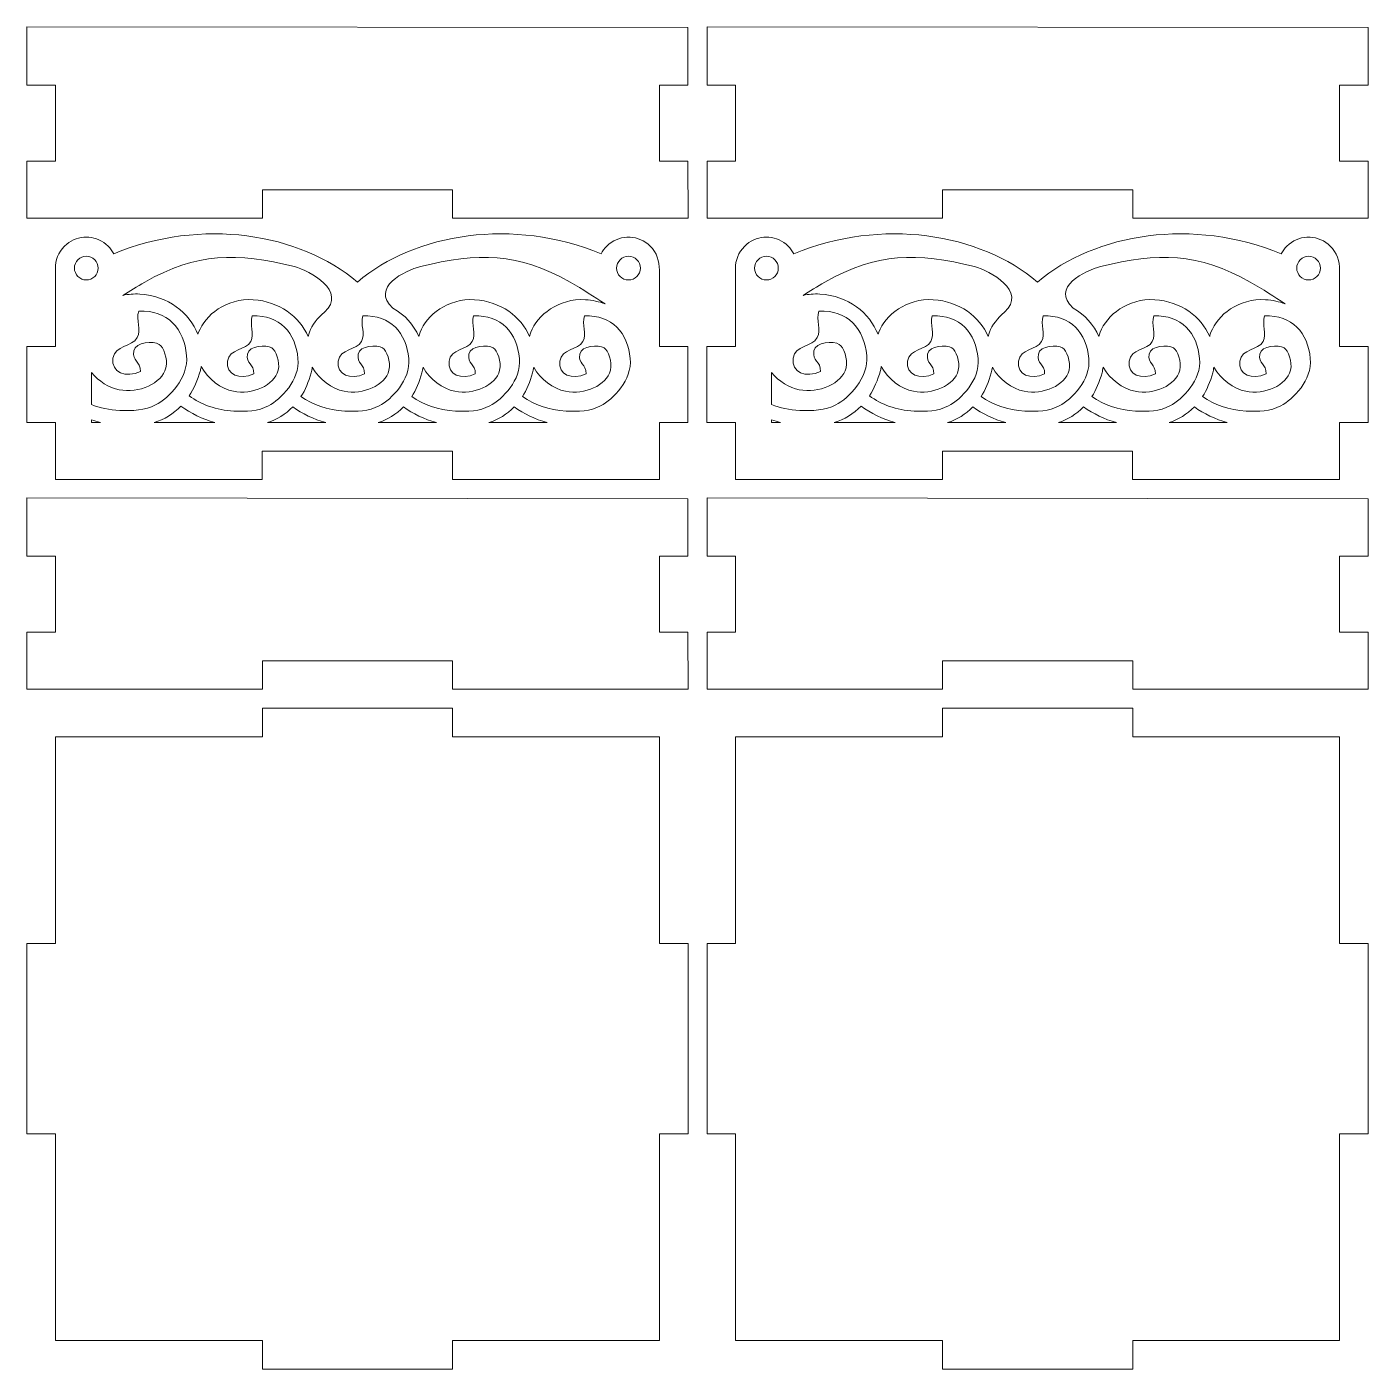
# Model space of a CAD drawing. Header units: millimetres. Extents: x -450 to 450, y -635 to 635.
# Drawn here: x 22 to 163, y 185.7 to 326.9 of the extents above; entities that cross this region are included whole.
import ezdxf

# ---------------------------------------------------------------- set-up
doc = ezdxf.new("R2010")
doc.units = ezdxf.units.MM
doc.header["$MEASUREMENT"] = 0
doc.layers.add('Camada 1', color=7, linetype='Continuous')

msp = doc.modelspace()

# ---------------------------------------------------------------- linework, layer by layer
at = {"layer": 'Camada 1', "color": 250, "lineweight": 20}
for points, knots in [([(22.0028, 326.8857), (22.0028, 326.8857), (22.0028, 320.7632), (22.0028, 320.7632), (22.0028, 320.7632), (22.0028, 320.7632), (25.0028, 320.7632), (25.0028, 320.7632), (25.0028, 320.7632), (25.0028, 320.7632), (25.0028, 312.7633), (25.0028, 312.7633), (25.0028, 312.7633), (25.0028, 312.7633), (22.0028, 312.7633), (22.0028, 312.7633), (22.0028, 312.7633), (22.0028, 312.7633), (22.0028, 306.7633), (22.0028, 306.7633), (22.0028, 306.7633), (22.0028, 306.7633), (46.7527, 306.7633), (46.7527, 306.7633), (46.7527, 306.7633), (46.7527, 306.7633), (46.7527, 309.7633), (46.7527, 309.7633), (46.7527, 309.7633), (46.7527, 309.7633), (66.7526, 309.7633), (66.7526, 309.7633), (66.7526, 309.7633), (66.7526, 309.7633), (66.7526, 306.7633), (66.7526, 306.7633), (66.7526, 306.7633), (66.7526, 306.7633), (91.5025, 306.7633), (91.5025, 306.7633), (91.5025, 306.7633), (91.5025, 306.7633), (91.5009, 312.7633), (91.5009, 312.7633), (91.5009, 312.7633), (91.5009, 312.7633), (88.5025, 312.7633), (88.5025, 312.7633), (88.5025, 312.7633), (88.5025, 312.7633), (88.5025, 320.7632), (88.5025, 320.7632), (88.5025, 320.7632), (88.5025, 320.7632), (91.4987, 320.7632), (91.4987, 320.7632), (91.4987, 320.7632), (91.4987, 320.7632), (91.4965, 326.8015), (91.4965, 326.8015), (91.4965, 326.8015), (91.4965, 326.8015), (22.0028, 326.8857), (22.0028, 326.8857)], [0, 0, 0, 0, 0.05882353, 0.05882353, 0.05882353, 0.05882353, 0.11764706, 0.11764706, 0.11764706, 0.11764706, 0.17647059, 0.17647059, 0.17647059, 0.17647059, 0.23529412, 0.23529412, 0.23529412, 0.23529412, 0.29411765, 0.29411765, 0.29411765, 0.29411765, 0.35294118, 0.35294118, 0.35294118, 0.35294118, 0.41176471, 0.41176471, 0.41176471, 0.41176471, 0.47058824, 0.47058824, 0.47058824, 0.47058824, 0.52941176, 0.52941176, 0.52941176, 0.52941176, 0.58823529, 0.58823529, 0.58823529, 0.58823529, 0.64705882, 0.64705882, 0.64705882, 0.64705882, 0.70588235, 0.70588235, 0.70588235, 0.70588235, 0.76470588, 0.76470588, 0.76470588, 0.76470588, 0.82352941, 0.82352941, 0.82352941, 0.82352941, 0.88235294, 0.88235294, 0.88235294, 0.88235294, 1, 1, 1, 1]), ([(93.5009, 326.8857), (93.5009, 326.8857), (93.5009, 320.7632), (93.5009, 320.7632), (93.5009, 320.7632), (93.5009, 320.7632), (96.5009, 320.7632), (96.5009, 320.7632), (96.5009, 320.7632), (96.5009, 320.7632), (96.5009, 312.7633), (96.5009, 312.7633), (96.5009, 312.7633), (96.5009, 312.7633), (93.5009, 312.7633), (93.5009, 312.7633), (93.5009, 312.7633), (93.5009, 312.7633), (93.5009, 306.7633), (93.5009, 306.7633), (93.5009, 306.7633), (93.5009, 306.7633), (118.2508, 306.7633), (118.2508, 306.7633), (118.2508, 306.7633), (118.2508, 306.7633), (118.2508, 309.7633), (118.2508, 309.7633), (118.2508, 309.7633), (118.2508, 309.7633), (138.2507, 309.7633), (138.2507, 309.7633), (138.2507, 309.7633), (138.2507, 309.7633), (138.2507, 306.7633), (138.2507, 306.7633), (138.2507, 306.7633), (138.2507, 306.7633), (163.0006, 306.7633), (163.0006, 306.7633), (163.0006, 306.7633), (163.0006, 306.7633), (162.999, 312.7633), (162.999, 312.7633), (162.999, 312.7633), (162.999, 312.7633), (160.0006, 312.7633), (160.0006, 312.7633), (160.0006, 312.7633), (160.0006, 312.7633), (160.0006, 320.7632), (160.0006, 320.7632), (160.0006, 320.7632), (160.0006, 320.7632), (162.9968, 320.7632), (162.9968, 320.7632), (162.9968, 320.7632), (162.9968, 320.7632), (162.9946, 326.8015), (162.9946, 326.8015), (162.9946, 326.8015), (162.9946, 326.8015), (93.5009, 326.8857), (93.5009, 326.8857)], [0, 0, 0, 0, 0.05882353, 0.05882353, 0.05882353, 0.05882353, 0.11764706, 0.11764706, 0.11764706, 0.11764706, 0.17647059, 0.17647059, 0.17647059, 0.17647059, 0.23529412, 0.23529412, 0.23529412, 0.23529412, 0.29411765, 0.29411765, 0.29411765, 0.29411765, 0.35294118, 0.35294118, 0.35294118, 0.35294118, 0.41176471, 0.41176471, 0.41176471, 0.41176471, 0.47058824, 0.47058824, 0.47058824, 0.47058824, 0.52941176, 0.52941176, 0.52941176, 0.52941176, 0.58823529, 0.58823529, 0.58823529, 0.58823529, 0.64705882, 0.64705882, 0.64705882, 0.64705882, 0.70588235, 0.70588235, 0.70588235, 0.70588235, 0.76470588, 0.76470588, 0.76470588, 0.76470588, 0.82352941, 0.82352941, 0.82352941, 0.82352941, 0.88235294, 0.88235294, 0.88235294, 0.88235294, 1, 1, 1, 1]), ([(82.3661, 303.0237), (73.147, 306.8383), (62.8185, 305.2116), (56.7469, 300.0451), (56.7469, 300.0451), (50.6753, 305.2116), (40.3464, 306.8384), (31.1271, 303.0237), (31.1271, 303.0237), (30.9747, 303.315), (30.7754, 303.588), (30.5289, 303.8311), (30.5289, 303.8311), (29.9621, 304.39), (29.2413, 304.6986), (28.5045, 304.7569), (28.5045, 304.7569), (28.3316, 304.7707), (28.1578, 304.7706), (27.9849, 304.7566), (27.9849, 304.7566), (27.2494, 304.6975), (26.5303, 304.389), (25.9646, 303.8311), (25.9646, 303.8311), (25.9646, 303.8311), (25.9359, 303.8023), (25.9359, 303.8023), (25.9359, 303.8023), (25.3168, 303.1763), (24.9783, 302.326), (24.9976, 301.4458), (24.9976, 301.4458), (24.9976, 301.4458), (24.9968, 301.3897), (24.9968, 301.3897), (24.9968, 301.3897), (24.9968, 301.3897), (24.9968, 293.2672), (24.9968, 293.2672), (24.9968, 293.2672), (24.9968, 293.2672), (21.9968, 293.2672), (21.9968, 293.2672), (21.9968, 293.2672), (21.9968, 293.2672), (21.9968, 285.2673), (21.9968, 285.2673), (21.9968, 285.2673), (21.9968, 285.2673), (24.9968, 285.2673), (24.9968, 285.2673), (24.9968, 285.2673), (24.9968, 285.2673), (24.9968, 279.2673), (24.9968, 279.2673), (24.9968, 279.2673), (24.9968, 279.2673), (46.7467, 279.2673), (46.7467, 279.2673), (46.7467, 279.2673), (46.7467, 279.2673), (46.7467, 282.2673), (46.7467, 282.2673), (46.7467, 282.2673), (46.7467, 282.2673), (66.7466, 282.2673), (66.7466, 282.2673), (66.7466, 282.2673), (66.7466, 282.2673), (66.7466, 279.2673), (66.7466, 279.2673), (66.7466, 279.2673), (66.7466, 279.2673), (88.4965, 279.2673), (88.4965, 279.2673), (88.4965, 279.2673), (88.4965, 279.2673), (88.4949, 285.2673), (88.4949, 285.2673), (88.4949, 285.2673), (88.4949, 285.2673), (91.4965, 285.2673), (91.4965, 285.2673), (91.4965, 285.2673), (91.4965, 285.2673), (91.4965, 293.2672), (91.4965, 293.2672), (91.4965, 293.2672), (91.4965, 293.2672), (88.4927, 293.2672), (88.4927, 293.2672), (88.4927, 293.2672), (88.4927, 293.2672), (88.4905, 301.3055), (88.4905, 301.3055), (88.4905, 301.3055), (88.4989, 302.2144), (88.2271, 303.1423), (87.5287, 303.8311), (87.5287, 303.8311), (86.9364, 304.4153), (86.1758, 304.726), (85.4044, 304.7633), (85.4044, 304.7633), (85.2951, 304.7686), (85.1855, 304.7684), (85.0762, 304.7627), (85.0762, 304.7627), (84.3091, 304.7227), (83.5535, 304.4121), (82.9643, 303.8311), (82.9643, 303.8311), (82.7178, 303.588), (82.5185, 303.315), (82.3661, 303.0237)], [0, 0, 0, 0, 0.03333333, 0.03333333, 0.03333333, 0.03333333, 0.06666667, 0.06666667, 0.06666667, 0.06666667, 0.1, 0.1, 0.1, 0.1, 0.13333333, 0.13333333, 0.13333333, 0.13333333, 0.16666667, 0.16666667, 0.16666667, 0.16666667, 0.2, 0.2, 0.2, 0.2, 0.23333333, 0.23333333, 0.23333333, 0.23333333, 0.26666667, 0.26666667, 0.26666667, 0.26666667, 0.3, 0.3, 0.3, 0.3, 0.33333333, 0.33333333, 0.33333333, 0.33333333, 0.36666667, 0.36666667, 0.36666667, 0.36666667, 0.4, 0.4, 0.4, 0.4, 0.43333333, 0.43333333, 0.43333333, 0.43333333, 0.46666667, 0.46666667, 0.46666667, 0.46666667, 0.5, 0.5, 0.5, 0.5, 0.53333333, 0.53333333, 0.53333333, 0.53333333, 0.56666667, 0.56666667, 0.56666667, 0.56666667, 0.6, 0.6, 0.6, 0.6, 0.63333333, 0.63333333, 0.63333333, 0.63333333, 0.66666667, 0.66666667, 0.66666667, 0.66666667, 0.7, 0.7, 0.7, 0.7, 0.73333333, 0.73333333, 0.73333333, 0.73333333, 0.76666667, 0.76666667, 0.76666667, 0.76666667, 0.8, 0.8, 0.8, 0.8, 0.83333333, 0.83333333, 0.83333333, 0.83333333, 0.86666667, 0.86666667, 0.86666667, 0.86666667, 0.9, 0.9, 0.9, 0.9, 0.93333333, 0.93333333, 0.93333333, 0.93333333, 1, 1, 1, 1]), ([(153.8642, 303.0237), (144.6451, 306.8383), (134.3166, 305.2116), (128.245, 300.0451), (128.245, 300.0451), (122.1734, 305.2116), (111.8445, 306.8384), (102.6252, 303.0237), (102.6252, 303.0237), (102.4728, 303.315), (102.2735, 303.588), (102.027, 303.8311), (102.027, 303.8311), (101.4602, 304.39), (100.7394, 304.6986), (100.0026, 304.7569), (100.0026, 304.7569), (99.8297, 304.7707), (99.6559, 304.7706), (99.483, 304.7566), (99.483, 304.7566), (98.7475, 304.6975), (98.0284, 304.389), (97.4627, 303.8311), (97.4627, 303.8311), (97.4627, 303.8311), (97.434, 303.8023), (97.434, 303.8023), (97.434, 303.8023), (96.8149, 303.1763), (96.4764, 302.326), (96.4957, 301.4458), (96.4957, 301.4458), (96.4957, 301.4458), (96.4949, 301.3897), (96.4949, 301.3897), (96.4949, 301.3897), (96.4949, 301.3897), (96.4949, 293.2672), (96.4949, 293.2672), (96.4949, 293.2672), (96.4949, 293.2672), (93.4949, 293.2672), (93.4949, 293.2672), (93.4949, 293.2672), (93.4949, 293.2672), (93.4949, 285.2673), (93.4949, 285.2673), (93.4949, 285.2673), (93.4949, 285.2673), (96.4949, 285.2673), (96.4949, 285.2673), (96.4949, 285.2673), (96.4949, 285.2673), (96.4949, 279.2673), (96.4949, 279.2673), (96.4949, 279.2673), (96.4949, 279.2673), (118.2448, 279.2673), (118.2448, 279.2673), (118.2448, 279.2673), (118.2448, 279.2673), (118.2448, 282.2673), (118.2448, 282.2673), (118.2448, 282.2673), (118.2448, 282.2673), (138.2447, 282.2673), (138.2447, 282.2673), (138.2447, 282.2673), (138.2447, 282.2673), (138.2447, 279.2673), (138.2447, 279.2673), (138.2447, 279.2673), (138.2447, 279.2673), (159.9946, 279.2673), (159.9946, 279.2673), (159.9946, 279.2673), (159.9946, 279.2673), (159.993, 285.2673), (159.993, 285.2673), (159.993, 285.2673), (159.993, 285.2673), (162.9946, 285.2673), (162.9946, 285.2673), (162.9946, 285.2673), (162.9946, 285.2673), (162.9946, 293.2672), (162.9946, 293.2672), (162.9946, 293.2672), (162.9946, 293.2672), (159.9908, 293.2672), (159.9908, 293.2672), (159.9908, 293.2672), (159.9908, 293.2672), (159.9886, 301.3055), (159.9886, 301.3055), (159.9886, 301.3055), (159.997, 302.2144), (159.7252, 303.1423), (159.0268, 303.8311), (159.0268, 303.8311), (158.4345, 304.4153), (157.6739, 304.726), (156.9025, 304.7633), (156.9025, 304.7633), (156.7932, 304.7686), (156.6836, 304.7684), (156.5743, 304.7627), (156.5743, 304.7627), (155.8072, 304.7227), (155.0516, 304.4121), (154.4624, 303.8311), (154.4624, 303.8311), (154.2159, 303.588), (154.0166, 303.315), (153.8642, 303.0237)], [0, 0, 0, 0, 0.03333333, 0.03333333, 0.03333333, 0.03333333, 0.06666667, 0.06666667, 0.06666667, 0.06666667, 0.1, 0.1, 0.1, 0.1, 0.13333333, 0.13333333, 0.13333333, 0.13333333, 0.16666667, 0.16666667, 0.16666667, 0.16666667, 0.2, 0.2, 0.2, 0.2, 0.23333333, 0.23333333, 0.23333333, 0.23333333, 0.26666667, 0.26666667, 0.26666667, 0.26666667, 0.3, 0.3, 0.3, 0.3, 0.33333333, 0.33333333, 0.33333333, 0.33333333, 0.36666667, 0.36666667, 0.36666667, 0.36666667, 0.4, 0.4, 0.4, 0.4, 0.43333333, 0.43333333, 0.43333333, 0.43333333, 0.46666667, 0.46666667, 0.46666667, 0.46666667, 0.5, 0.5, 0.5, 0.5, 0.53333333, 0.53333333, 0.53333333, 0.53333333, 0.56666667, 0.56666667, 0.56666667, 0.56666667, 0.6, 0.6, 0.6, 0.6, 0.63333333, 0.63333333, 0.63333333, 0.63333333, 0.66666667, 0.66666667, 0.66666667, 0.66666667, 0.7, 0.7, 0.7, 0.7, 0.73333333, 0.73333333, 0.73333333, 0.73333333, 0.76666667, 0.76666667, 0.76666667, 0.76666667, 0.8, 0.8, 0.8, 0.8, 0.83333333, 0.83333333, 0.83333333, 0.83333333, 0.86666667, 0.86666667, 0.86666667, 0.86666667, 0.9, 0.9, 0.9, 0.9, 0.93333333, 0.93333333, 0.93333333, 0.93333333, 1, 1, 1, 1]), ([(29.4967, 301.5172), (29.4967, 300.8341), (28.9242, 300.2672), (28.2467, 300.2672), (28.2467, 300.2672), (27.5636, 300.2672), (26.9967, 300.8397), (26.9967, 301.5172), (26.9967, 301.5172), (26.9967, 302.2002), (27.5692, 302.7672), (28.2467, 302.7672), (28.2467, 302.7672), (28.9298, 302.7672), (29.4967, 302.1946), (29.4967, 301.5172)], [0, 0, 0, 0, 0.2, 0.2, 0.2, 0.2, 0.4, 0.4, 0.4, 0.4, 0.6, 0.6, 0.6, 0.6, 1, 1, 1, 1]), ([(40.0578, 294.7676), (40.0578, 294.7676), (39.985, 294.5541), (39.985, 294.5541), (39.985, 294.5541), (39.0792, 296.8086), (36.854, 298.5967), (33.8645, 298.7846), (33.8645, 298.7846), (33.2441, 298.8236), (32.6508, 298.771), (32.0939, 298.6466), (32.0939, 298.6466), (32.8199, 299.1118), (33.5763, 299.5868), (34.3838, 300.0421), (34.3838, 300.0421), (39.8522, 303.1255), (44.0864, 303.1947), (50.1186, 301.6754), (50.1186, 301.6754), (51.7263, 301.2705), (55.6975, 299.0679), (53.2812, 296.8749), (53.2812, 296.8749), (52.5294, 296.2687), (51.9782, 295.5192), (51.6995, 294.7676), (51.6995, 294.7676), (51.6457, 294.6227), (51.6003, 294.4784), (51.5627, 294.3349), (51.5627, 294.3349), (50.6481, 296.3998), (48.5616, 298.0142), (45.7872, 298.1885), (45.7872, 298.1885), (42.9659, 298.3658), (40.7269, 296.5721), (40.0578, 294.7676)], [0, 0, 0, 0, 0.09090909, 0.09090909, 0.09090909, 0.09090909, 0.18181818, 0.18181818, 0.18181818, 0.18181818, 0.27272727, 0.27272727, 0.27272727, 0.27272727, 0.36363636, 0.36363636, 0.36363636, 0.36363636, 0.45454545, 0.45454545, 0.45454545, 0.45454545, 0.54545455, 0.54545455, 0.54545455, 0.54545455, 0.63636364, 0.63636364, 0.63636364, 0.63636364, 0.72727273, 0.72727273, 0.72727273, 0.72727273, 0.81818182, 0.81818182, 0.81818182, 0.81818182, 1, 1, 1, 1]), ([(69.0705, 298.1885), (66.2492, 298.3658), (64.0102, 296.5721), (63.3411, 294.7676), (63.3411, 294.7676), (63.2873, 294.6226), (63.242, 294.4782), (63.2044, 294.3347), (63.2044, 294.3347), (62.6683, 295.545), (61.7297, 296.6003), (60.4851, 297.3027), (60.4851, 297.3027), (58.0688, 299.4954), (61.7669, 301.2705), (63.3747, 301.6754), (63.3747, 301.6754), (69.4069, 303.1948), (73.6411, 303.1255), (79.1094, 300.0421), (79.1094, 300.0421), (80.4439, 299.2895), (81.6391, 298.4839), (82.7876, 297.7561), (82.7876, 297.7561), (82.1515, 297.9912), (81.4566, 298.1417), (80.7121, 298.1885), (80.7121, 298.1885), (77.8909, 298.3658), (75.6519, 296.5721), (74.9828, 294.7676), (74.9828, 294.7676), (74.929, 294.6226), (74.8837, 294.4782), (74.8461, 294.3347), (74.8461, 294.3347), (73.9314, 296.3998), (71.845, 298.0142), (69.0705, 298.1885)], [0, 0, 0, 0, 0.09090909, 0.09090909, 0.09090909, 0.09090909, 0.18181818, 0.18181818, 0.18181818, 0.18181818, 0.27272727, 0.27272727, 0.27272727, 0.27272727, 0.36363636, 0.36363636, 0.36363636, 0.36363636, 0.45454545, 0.45454545, 0.45454545, 0.45454545, 0.54545455, 0.54545455, 0.54545455, 0.54545455, 0.63636364, 0.63636364, 0.63636364, 0.63636364, 0.72727273, 0.72727273, 0.72727273, 0.72727273, 0.81818182, 0.81818182, 0.81818182, 0.81818182, 1, 1, 1, 1]), ([(85.2465, 300.2672), (84.5634, 300.2672), (83.9965, 300.8397), (83.9965, 301.5172), (83.9965, 301.5172), (83.9965, 302.2002), (84.569, 302.7672), (85.2465, 302.7672), (85.2465, 302.7672), (85.9296, 302.7672), (86.4965, 302.1946), (86.4965, 301.5172), (86.4965, 301.5172), (86.4965, 300.8341), (85.924, 300.2672), (85.2465, 300.2672)], [0, 0, 0, 0, 0.2, 0.2, 0.2, 0.2, 0.4, 0.4, 0.4, 0.4, 0.6, 0.6, 0.6, 0.6, 1, 1, 1, 1]), ([(100.9948, 301.5172), (100.9948, 300.8341), (100.4223, 300.2672), (99.7448, 300.2672), (99.7448, 300.2672), (99.0617, 300.2672), (98.4948, 300.8397), (98.4948, 301.5172), (98.4948, 301.5172), (98.4948, 302.2002), (99.0673, 302.7672), (99.7448, 302.7672), (99.7448, 302.7672), (100.4279, 302.7672), (100.9948, 302.1946), (100.9948, 301.5172)], [0, 0, 0, 0, 0.2, 0.2, 0.2, 0.2, 0.4, 0.4, 0.4, 0.4, 0.6, 0.6, 0.6, 0.6, 1, 1, 1, 1]), ([(111.5559, 294.7676), (111.5559, 294.7676), (111.4831, 294.5541), (111.4831, 294.5541), (111.4831, 294.5541), (110.5773, 296.8086), (108.3521, 298.5967), (105.3626, 298.7846), (105.3626, 298.7846), (104.7422, 298.8236), (104.1489, 298.771), (103.592, 298.6466), (103.592, 298.6466), (104.318, 299.1118), (105.0744, 299.5868), (105.8819, 300.0421), (105.8819, 300.0421), (111.3503, 303.1255), (115.5845, 303.1947), (121.6167, 301.6754), (121.6167, 301.6754), (123.2244, 301.2705), (127.1956, 299.0679), (124.7793, 296.8749), (124.7793, 296.8749), (124.0275, 296.2687), (123.4763, 295.5192), (123.1976, 294.7676), (123.1976, 294.7676), (123.1438, 294.6227), (123.0984, 294.4784), (123.0608, 294.3349), (123.0608, 294.3349), (122.1462, 296.3998), (120.0597, 298.0142), (117.2853, 298.1885), (117.2853, 298.1885), (114.464, 298.3658), (112.225, 296.5721), (111.5559, 294.7676)], [0, 0, 0, 0, 0.09090909, 0.09090909, 0.09090909, 0.09090909, 0.18181818, 0.18181818, 0.18181818, 0.18181818, 0.27272727, 0.27272727, 0.27272727, 0.27272727, 0.36363636, 0.36363636, 0.36363636, 0.36363636, 0.45454545, 0.45454545, 0.45454545, 0.45454545, 0.54545455, 0.54545455, 0.54545455, 0.54545455, 0.63636364, 0.63636364, 0.63636364, 0.63636364, 0.72727273, 0.72727273, 0.72727273, 0.72727273, 0.81818182, 0.81818182, 0.81818182, 0.81818182, 1, 1, 1, 1]), ([(140.5686, 298.1885), (137.7473, 298.3658), (135.5083, 296.5721), (134.8392, 294.7676), (134.8392, 294.7676), (134.7854, 294.6226), (134.7401, 294.4782), (134.7025, 294.3347), (134.7025, 294.3347), (134.1664, 295.545), (133.2278, 296.6003), (131.9832, 297.3027), (131.9832, 297.3027), (129.5669, 299.4954), (133.265, 301.2705), (134.8728, 301.6754), (134.8728, 301.6754), (140.905, 303.1948), (145.1392, 303.1255), (150.6075, 300.0421), (150.6075, 300.0421), (151.942, 299.2895), (153.1372, 298.4839), (154.2857, 297.7561), (154.2857, 297.7561), (153.6496, 297.9912), (152.9547, 298.1417), (152.2102, 298.1885), (152.2102, 298.1885), (149.389, 298.3658), (147.15, 296.5721), (146.4809, 294.7676), (146.4809, 294.7676), (146.4271, 294.6226), (146.3818, 294.4782), (146.3442, 294.3347), (146.3442, 294.3347), (145.4295, 296.3998), (143.3431, 298.0142), (140.5686, 298.1885)], [0, 0, 0, 0, 0.09090909, 0.09090909, 0.09090909, 0.09090909, 0.18181818, 0.18181818, 0.18181818, 0.18181818, 0.27272727, 0.27272727, 0.27272727, 0.27272727, 0.36363636, 0.36363636, 0.36363636, 0.36363636, 0.45454545, 0.45454545, 0.45454545, 0.45454545, 0.54545455, 0.54545455, 0.54545455, 0.54545455, 0.63636364, 0.63636364, 0.63636364, 0.63636364, 0.72727273, 0.72727273, 0.72727273, 0.72727273, 0.81818182, 0.81818182, 0.81818182, 0.81818182, 1, 1, 1, 1]), ([(156.7446, 300.2672), (156.0615, 300.2672), (155.4946, 300.8397), (155.4946, 301.5172), (155.4946, 301.5172), (155.4946, 302.2002), (156.0671, 302.7672), (156.7446, 302.7672), (156.7446, 302.7672), (157.4277, 302.7672), (157.9946, 302.1946), (157.9946, 301.5172), (157.9946, 301.5172), (157.9946, 300.8341), (157.4221, 300.2672), (156.7446, 300.2672)], [0, 0, 0, 0, 0.2, 0.2, 0.2, 0.2, 0.4, 0.4, 0.4, 0.4, 0.6, 0.6, 0.6, 0.6, 1, 1, 1, 1]), ([(38.7895, 292.329), (39.0102, 289.9462), (36.9252, 287.8609), (35.538, 287.1246), (35.538, 287.1246), (34.4265, 286.5346), (33.0697, 286.4936), (31.7598, 286.5569), (31.7598, 286.5569), (30.6595, 286.6099), (29.6737, 286.8258), (28.7872, 287.17), (28.7872, 287.17), (28.7872, 287.17), (28.7872, 290.5226), (28.7872, 290.5226), (28.7872, 290.5226), (29.5679, 289.6021), (30.6357, 288.9479), (31.6985, 288.7254), (31.6985, 288.7254), (33.7359, 288.2992), (36.2224, 289.3819), (36.6131, 291.03), (36.6131, 291.03), (36.8432, 292.0006), (36.3556, 293.2014), (35.9113, 293.4915), (35.9113, 293.4915), (35.3215, 293.876), (33.4234, 293.7748), (33.2435, 292.7985), (33.2435, 292.7985), (33.0466, 291.7323), (33.9707, 291.7373), (33.9364, 290.647), (33.9364, 290.647), (32.4123, 289.9389), (30.8375, 290.5215), (31.0515, 292.0416), (31.0515, 292.0416), (31.2467, 293.4292), (33.0718, 293.2161), (33.5987, 294.2039), (33.5987, 294.2039), (34.0497, 295.049), (33.453, 296.0307), (33.7566, 296.9986), (33.7566, 296.9986), (36.8056, 297.1442), (38.5325, 295.11), (38.7895, 292.329)], [0, 0, 0, 0, 0.07142857, 0.07142857, 0.07142857, 0.07142857, 0.14285714, 0.14285714, 0.14285714, 0.14285714, 0.21428571, 0.21428571, 0.21428571, 0.21428571, 0.28571429, 0.28571429, 0.28571429, 0.28571429, 0.35714286, 0.35714286, 0.35714286, 0.35714286, 0.42857143, 0.42857143, 0.42857143, 0.42857143, 0.5, 0.5, 0.5, 0.5, 0.57142857, 0.57142857, 0.57142857, 0.57142857, 0.64285714, 0.64285714, 0.64285714, 0.64285714, 0.71428571, 0.71428571, 0.71428571, 0.71428571, 0.78571429, 0.78571429, 0.78571429, 0.78571429, 0.85714286, 0.85714286, 0.85714286, 0.85714286, 1, 1, 1, 1]), ([(50.5014, 292.0093), (50.7127, 289.7283), (48.7169, 287.7322), (47.3891, 287.0274), (47.3891, 287.0274), (46.3251, 286.4627), (45.0264, 286.4234), (43.7725, 286.484), (43.7725, 286.484), (41.8781, 286.5753), (40.3382, 287.1706), (39.0686, 288.0788), (39.0686, 288.0788), (39.559, 288.8229), (39.957, 289.7106), (40.2342, 290.7584), (40.2342, 290.7584), (40.2694, 290.8914), (40.2992, 291.0247), (40.3248, 291.1583), (40.3248, 291.1583), (41.0465, 289.8216), (42.3844, 288.838), (43.7138, 288.5597), (43.7138, 288.5597), (45.6641, 288.1518), (48.0442, 289.1882), (48.4182, 290.7657), (48.4182, 290.7657), (48.6384, 291.6948), (48.1717, 292.8442), (47.7464, 293.1219), (47.7464, 293.1219), (47.1818, 293.49), (45.3649, 293.3931), (45.1927, 292.4586), (45.1927, 292.4586), (45.0043, 291.438), (45.8888, 291.4428), (45.856, 290.3991), (45.856, 290.3991), (44.3971, 289.7213), (42.8897, 290.279), (43.0945, 291.7341), (43.0945, 291.7341), (43.2814, 293.0623), (45.0284, 292.8583), (45.5327, 293.8038), (45.5327, 293.8038), (45.9644, 294.6128), (45.3933, 295.5525), (45.6839, 296.479), (45.6839, 296.479), (48.6024, 296.6183), (50.2554, 294.6712), (50.5014, 292.0093)], [0, 0, 0, 0, 0.06666667, 0.06666667, 0.06666667, 0.06666667, 0.13333333, 0.13333333, 0.13333333, 0.13333333, 0.2, 0.2, 0.2, 0.2, 0.26666667, 0.26666667, 0.26666667, 0.26666667, 0.33333333, 0.33333333, 0.33333333, 0.33333333, 0.4, 0.4, 0.4, 0.4, 0.46666667, 0.46666667, 0.46666667, 0.46666667, 0.53333333, 0.53333333, 0.53333333, 0.53333333, 0.6, 0.6, 0.6, 0.6, 0.66666667, 0.66666667, 0.66666667, 0.66666667, 0.73333333, 0.73333333, 0.73333333, 0.73333333, 0.8, 0.8, 0.8, 0.8, 0.86666667, 0.86666667, 0.86666667, 0.86666667, 1, 1, 1, 1]), ([(59.0307, 287.0274), (57.9667, 286.4627), (56.668, 286.4234), (55.4141, 286.484), (55.4141, 286.484), (53.5698, 286.5729), (52.0617, 287.1395), (50.8117, 288.0074), (50.8117, 288.0074), (51.2613, 288.706), (51.6272, 289.5338), (51.8843, 290.5058), (51.8843, 290.5058), (51.9355, 290.6993), (51.9753, 290.8936), (52.0055, 291.0883), (52.0055, 291.0883), (52.7356, 289.7873), (54.0493, 288.8331), (55.3554, 288.5597), (55.3554, 288.5597), (57.3057, 288.1518), (59.6858, 289.1882), (60.0598, 290.7657), (60.0598, 290.7657), (60.28, 291.6948), (59.8133, 292.8442), (59.388, 293.1219), (59.388, 293.1219), (58.8234, 293.49), (57.0065, 293.3931), (56.8343, 292.4586), (56.8343, 292.4586), (56.6459, 291.438), (57.5304, 291.4428), (57.4976, 290.3991), (57.4976, 290.3991), (56.0387, 289.7213), (54.5313, 290.279), (54.7361, 291.7341), (54.7361, 291.7341), (54.923, 293.0623), (56.67, 292.8583), (57.1743, 293.8038), (57.1743, 293.8038), (57.606, 294.6128), (57.0349, 295.5525), (57.3255, 296.479), (57.3255, 296.479), (60.244, 296.6183), (61.897, 294.6712), (62.143, 292.0093), (62.143, 292.0093), (62.3543, 289.7283), (60.3585, 287.7322), (59.0307, 287.0274)], [0, 0, 0, 0, 0.06666667, 0.06666667, 0.06666667, 0.06666667, 0.13333333, 0.13333333, 0.13333333, 0.13333333, 0.2, 0.2, 0.2, 0.2, 0.26666667, 0.26666667, 0.26666667, 0.26666667, 0.33333333, 0.33333333, 0.33333333, 0.33333333, 0.4, 0.4, 0.4, 0.4, 0.46666667, 0.46666667, 0.46666667, 0.46666667, 0.53333333, 0.53333333, 0.53333333, 0.53333333, 0.6, 0.6, 0.6, 0.6, 0.66666667, 0.66666667, 0.66666667, 0.66666667, 0.73333333, 0.73333333, 0.73333333, 0.73333333, 0.8, 0.8, 0.8, 0.8, 0.86666667, 0.86666667, 0.86666667, 0.86666667, 1, 1, 1, 1]), ([(68.9672, 296.479), (71.8857, 296.6183), (73.5387, 294.6712), (73.7847, 292.0093), (73.7847, 292.0093), (73.996, 289.7283), (72.0002, 287.7322), (70.6724, 287.0274), (70.6724, 287.0274), (69.6084, 286.4627), (68.3097, 286.4234), (67.0558, 286.484), (67.0558, 286.484), (65.2115, 286.5729), (63.7033, 287.1395), (62.4533, 288.0074), (62.4533, 288.0074), (62.9029, 288.706), (63.2688, 289.5338), (63.5259, 290.5058), (63.5259, 290.5058), (63.5771, 290.6993), (63.617, 290.8935), (63.6471, 291.0881), (63.6471, 291.0881), (64.3773, 289.7873), (65.6911, 288.8332), (66.9971, 288.5597), (66.9971, 288.5597), (68.9474, 288.1518), (71.3275, 289.1882), (71.7015, 290.7657), (71.7015, 290.7657), (71.9217, 291.6948), (71.455, 292.8442), (71.0297, 293.1219), (71.0297, 293.1219), (70.4651, 293.49), (68.6482, 293.3931), (68.476, 292.4586), (68.476, 292.4586), (68.2876, 291.438), (69.1721, 291.4428), (69.1393, 290.3991), (69.1393, 290.3991), (67.6804, 289.7213), (66.173, 290.279), (66.3778, 291.7341), (66.3778, 291.7341), (66.5647, 293.0623), (68.3117, 292.8583), (68.816, 293.8038), (68.816, 293.8038), (69.2477, 294.6128), (68.6766, 295.5525), (68.9672, 296.479)], [0, 0, 0, 0, 0.06666667, 0.06666667, 0.06666667, 0.06666667, 0.13333333, 0.13333333, 0.13333333, 0.13333333, 0.2, 0.2, 0.2, 0.2, 0.26666667, 0.26666667, 0.26666667, 0.26666667, 0.33333333, 0.33333333, 0.33333333, 0.33333333, 0.4, 0.4, 0.4, 0.4, 0.46666667, 0.46666667, 0.46666667, 0.46666667, 0.53333333, 0.53333333, 0.53333333, 0.53333333, 0.6, 0.6, 0.6, 0.6, 0.66666667, 0.66666667, 0.66666667, 0.66666667, 0.73333333, 0.73333333, 0.73333333, 0.73333333, 0.8, 0.8, 0.8, 0.8, 0.86666667, 0.86666667, 0.86666667, 0.86666667, 1, 1, 1, 1]), ([(85.4263, 292.0093), (85.6376, 289.7283), (83.6418, 287.7322), (82.314, 287.0274), (82.314, 287.0274), (81.25, 286.4627), (79.9513, 286.4234), (78.6974, 286.484), (78.6974, 286.484), (76.8532, 286.5729), (75.345, 287.1395), (74.095, 288.0074), (74.095, 288.0074), (74.5446, 288.706), (74.9105, 289.5338), (75.1676, 290.5058), (75.1676, 290.5058), (75.2188, 290.6993), (75.2587, 290.8935), (75.2888, 291.0881), (75.2888, 291.0881), (76.019, 289.7873), (77.3328, 288.8332), (78.6387, 288.5597), (78.6387, 288.5597), (80.589, 288.1518), (82.9691, 289.1882), (83.3431, 290.7657), (83.3431, 290.7657), (83.5633, 291.6948), (83.0966, 292.8442), (82.6713, 293.1219), (82.6713, 293.1219), (82.1067, 293.49), (80.2898, 293.3931), (80.1176, 292.4586), (80.1176, 292.4586), (79.9292, 291.438), (80.8137, 291.4428), (80.7809, 290.3991), (80.7809, 290.3991), (79.322, 289.7213), (77.8147, 290.279), (78.0195, 291.7341), (78.0195, 291.7341), (78.2064, 293.0623), (79.9533, 292.8583), (80.4576, 293.8038), (80.4576, 293.8038), (80.8893, 294.6128), (80.3182, 295.5525), (80.6088, 296.479), (80.6088, 296.479), (83.5273, 296.6183), (85.1803, 294.6712), (85.4263, 292.0093)], [0, 0, 0, 0, 0.06666667, 0.06666667, 0.06666667, 0.06666667, 0.13333333, 0.13333333, 0.13333333, 0.13333333, 0.2, 0.2, 0.2, 0.2, 0.26666667, 0.26666667, 0.26666667, 0.26666667, 0.33333333, 0.33333333, 0.33333333, 0.33333333, 0.4, 0.4, 0.4, 0.4, 0.46666667, 0.46666667, 0.46666667, 0.46666667, 0.53333333, 0.53333333, 0.53333333, 0.53333333, 0.6, 0.6, 0.6, 0.6, 0.66666667, 0.66666667, 0.66666667, 0.66666667, 0.73333333, 0.73333333, 0.73333333, 0.73333333, 0.8, 0.8, 0.8, 0.8, 0.86666667, 0.86666667, 0.86666667, 0.86666667, 1, 1, 1, 1]), ([(110.2876, 292.329), (110.5083, 289.9462), (108.4233, 287.8609), (107.0361, 287.1246), (107.0361, 287.1246), (105.9246, 286.5346), (104.5678, 286.4936), (103.2579, 286.5569), (103.2579, 286.5569), (102.1576, 286.6099), (101.1718, 286.8258), (100.2853, 287.17), (100.2853, 287.17), (100.2853, 287.17), (100.2853, 290.5226), (100.2853, 290.5226), (100.2853, 290.5226), (101.066, 289.6021), (102.1338, 288.9479), (103.1966, 288.7254), (103.1966, 288.7254), (105.234, 288.2992), (107.7205, 289.3819), (108.1112, 291.03), (108.1112, 291.03), (108.3413, 292.0006), (107.8537, 293.2014), (107.4094, 293.4915), (107.4094, 293.4915), (106.8196, 293.876), (104.9215, 293.7748), (104.7416, 292.7985), (104.7416, 292.7985), (104.5447, 291.7323), (105.4688, 291.7373), (105.4345, 290.647), (105.4345, 290.647), (103.9104, 289.9389), (102.3356, 290.5215), (102.5496, 292.0416), (102.5496, 292.0416), (102.7448, 293.4292), (104.5699, 293.2161), (105.0968, 294.2039), (105.0968, 294.2039), (105.5478, 295.049), (104.9511, 296.0307), (105.2547, 296.9986), (105.2547, 296.9986), (108.3037, 297.1442), (110.0306, 295.11), (110.2876, 292.329)], [0, 0, 0, 0, 0.07142857, 0.07142857, 0.07142857, 0.07142857, 0.14285714, 0.14285714, 0.14285714, 0.14285714, 0.21428571, 0.21428571, 0.21428571, 0.21428571, 0.28571429, 0.28571429, 0.28571429, 0.28571429, 0.35714286, 0.35714286, 0.35714286, 0.35714286, 0.42857143, 0.42857143, 0.42857143, 0.42857143, 0.5, 0.5, 0.5, 0.5, 0.57142857, 0.57142857, 0.57142857, 0.57142857, 0.64285714, 0.64285714, 0.64285714, 0.64285714, 0.71428571, 0.71428571, 0.71428571, 0.71428571, 0.78571429, 0.78571429, 0.78571429, 0.78571429, 0.85714286, 0.85714286, 0.85714286, 0.85714286, 1, 1, 1, 1]), ([(121.9995, 292.0093), (122.2108, 289.7283), (120.215, 287.7322), (118.8872, 287.0274), (118.8872, 287.0274), (117.8232, 286.4627), (116.5245, 286.4234), (115.2706, 286.484), (115.2706, 286.484), (113.3762, 286.5753), (111.8363, 287.1706), (110.5667, 288.0788), (110.5667, 288.0788), (111.0571, 288.8229), (111.4551, 289.7106), (111.7323, 290.7584), (111.7323, 290.7584), (111.7675, 290.8914), (111.7973, 291.0247), (111.8229, 291.1583), (111.8229, 291.1583), (112.5446, 289.8216), (113.8825, 288.838), (115.2119, 288.5597), (115.2119, 288.5597), (117.1622, 288.1518), (119.5423, 289.1882), (119.9163, 290.7657), (119.9163, 290.7657), (120.1365, 291.6948), (119.6698, 292.8442), (119.2445, 293.1219), (119.2445, 293.1219), (118.6799, 293.49), (116.863, 293.3931), (116.6908, 292.4586), (116.6908, 292.4586), (116.5024, 291.438), (117.3869, 291.4428), (117.3541, 290.3991), (117.3541, 290.3991), (115.8952, 289.7213), (114.3878, 290.279), (114.5926, 291.7341), (114.5926, 291.7341), (114.7795, 293.0623), (116.5265, 292.8583), (117.0308, 293.8038), (117.0308, 293.8038), (117.4625, 294.6128), (116.8914, 295.5525), (117.182, 296.479), (117.182, 296.479), (120.1005, 296.6183), (121.7535, 294.6712), (121.9995, 292.0093)], [0, 0, 0, 0, 0.06666667, 0.06666667, 0.06666667, 0.06666667, 0.13333333, 0.13333333, 0.13333333, 0.13333333, 0.2, 0.2, 0.2, 0.2, 0.26666667, 0.26666667, 0.26666667, 0.26666667, 0.33333333, 0.33333333, 0.33333333, 0.33333333, 0.4, 0.4, 0.4, 0.4, 0.46666667, 0.46666667, 0.46666667, 0.46666667, 0.53333333, 0.53333333, 0.53333333, 0.53333333, 0.6, 0.6, 0.6, 0.6, 0.66666667, 0.66666667, 0.66666667, 0.66666667, 0.73333333, 0.73333333, 0.73333333, 0.73333333, 0.8, 0.8, 0.8, 0.8, 0.86666667, 0.86666667, 0.86666667, 0.86666667, 1, 1, 1, 1]), ([(130.5288, 287.0274), (129.4648, 286.4627), (128.1661, 286.4234), (126.9122, 286.484), (126.9122, 286.484), (125.0679, 286.5729), (123.5598, 287.1395), (122.3098, 288.0074), (122.3098, 288.0074), (122.7594, 288.706), (123.1253, 289.5338), (123.3824, 290.5058), (123.3824, 290.5058), (123.4336, 290.6993), (123.4734, 290.8936), (123.5036, 291.0883), (123.5036, 291.0883), (124.2337, 289.7873), (125.5474, 288.8331), (126.8535, 288.5597), (126.8535, 288.5597), (128.8038, 288.1518), (131.1839, 289.1882), (131.5579, 290.7657), (131.5579, 290.7657), (131.7781, 291.6948), (131.3114, 292.8442), (130.8861, 293.1219), (130.8861, 293.1219), (130.3215, 293.49), (128.5046, 293.3931), (128.3324, 292.4586), (128.3324, 292.4586), (128.144, 291.438), (129.0285, 291.4428), (128.9957, 290.3991), (128.9957, 290.3991), (127.5368, 289.7213), (126.0294, 290.279), (126.2342, 291.7341), (126.2342, 291.7341), (126.4211, 293.0623), (128.1681, 292.8583), (128.6724, 293.8038), (128.6724, 293.8038), (129.1041, 294.6128), (128.533, 295.5525), (128.8236, 296.479), (128.8236, 296.479), (131.7421, 296.6183), (133.3951, 294.6712), (133.6411, 292.0093), (133.6411, 292.0093), (133.8524, 289.7283), (131.8566, 287.7322), (130.5288, 287.0274)], [0, 0, 0, 0, 0.06666667, 0.06666667, 0.06666667, 0.06666667, 0.13333333, 0.13333333, 0.13333333, 0.13333333, 0.2, 0.2, 0.2, 0.2, 0.26666667, 0.26666667, 0.26666667, 0.26666667, 0.33333333, 0.33333333, 0.33333333, 0.33333333, 0.4, 0.4, 0.4, 0.4, 0.46666667, 0.46666667, 0.46666667, 0.46666667, 0.53333333, 0.53333333, 0.53333333, 0.53333333, 0.6, 0.6, 0.6, 0.6, 0.66666667, 0.66666667, 0.66666667, 0.66666667, 0.73333333, 0.73333333, 0.73333333, 0.73333333, 0.8, 0.8, 0.8, 0.8, 0.86666667, 0.86666667, 0.86666667, 0.86666667, 1, 1, 1, 1]), ([(140.4653, 296.479), (143.3838, 296.6183), (145.0368, 294.6712), (145.2828, 292.0093), (145.2828, 292.0093), (145.4941, 289.7283), (143.4983, 287.7322), (142.1705, 287.0274), (142.1705, 287.0274), (141.1065, 286.4627), (139.8078, 286.4234), (138.5539, 286.484), (138.5539, 286.484), (136.7096, 286.5729), (135.2014, 287.1395), (133.9514, 288.0074), (133.9514, 288.0074), (134.401, 288.706), (134.7669, 289.5338), (135.024, 290.5058), (135.024, 290.5058), (135.0752, 290.6993), (135.1151, 290.8935), (135.1452, 291.0881), (135.1452, 291.0881), (135.8754, 289.7873), (137.1892, 288.8332), (138.4952, 288.5597), (138.4952, 288.5597), (140.4455, 288.1518), (142.8256, 289.1882), (143.1996, 290.7657), (143.1996, 290.7657), (143.4198, 291.6948), (142.9531, 292.8442), (142.5278, 293.1219), (142.5278, 293.1219), (141.9632, 293.49), (140.1463, 293.3931), (139.9741, 292.4586), (139.9741, 292.4586), (139.7857, 291.438), (140.6702, 291.4428), (140.6374, 290.3991), (140.6374, 290.3991), (139.1785, 289.7213), (137.6711, 290.279), (137.8759, 291.7341), (137.8759, 291.7341), (138.0628, 293.0623), (139.8098, 292.8583), (140.3141, 293.8038), (140.3141, 293.8038), (140.7458, 294.6128), (140.1747, 295.5525), (140.4653, 296.479)], [0, 0, 0, 0, 0.06666667, 0.06666667, 0.06666667, 0.06666667, 0.13333333, 0.13333333, 0.13333333, 0.13333333, 0.2, 0.2, 0.2, 0.2, 0.26666667, 0.26666667, 0.26666667, 0.26666667, 0.33333333, 0.33333333, 0.33333333, 0.33333333, 0.4, 0.4, 0.4, 0.4, 0.46666667, 0.46666667, 0.46666667, 0.46666667, 0.53333333, 0.53333333, 0.53333333, 0.53333333, 0.6, 0.6, 0.6, 0.6, 0.66666667, 0.66666667, 0.66666667, 0.66666667, 0.73333333, 0.73333333, 0.73333333, 0.73333333, 0.8, 0.8, 0.8, 0.8, 0.86666667, 0.86666667, 0.86666667, 0.86666667, 1, 1, 1, 1]), ([(156.9244, 292.0093), (157.1357, 289.7283), (155.1399, 287.7322), (153.8121, 287.0274), (153.8121, 287.0274), (152.7481, 286.4627), (151.4494, 286.4234), (150.1955, 286.484), (150.1955, 286.484), (148.3513, 286.5729), (146.8431, 287.1395), (145.5931, 288.0074), (145.5931, 288.0074), (146.0427, 288.706), (146.4086, 289.5338), (146.6657, 290.5058), (146.6657, 290.5058), (146.7169, 290.6993), (146.7568, 290.8935), (146.7869, 291.0881), (146.7869, 291.0881), (147.5171, 289.7873), (148.8309, 288.8332), (150.1368, 288.5597), (150.1368, 288.5597), (152.0871, 288.1518), (154.4672, 289.1882), (154.8412, 290.7657), (154.8412, 290.7657), (155.0614, 291.6948), (154.5947, 292.8442), (154.1694, 293.1219), (154.1694, 293.1219), (153.6048, 293.49), (151.7879, 293.3931), (151.6157, 292.4586), (151.6157, 292.4586), (151.4273, 291.438), (152.3118, 291.4428), (152.279, 290.3991), (152.279, 290.3991), (150.8201, 289.7213), (149.3128, 290.279), (149.5176, 291.7341), (149.5176, 291.7341), (149.7045, 293.0623), (151.4514, 292.8583), (151.9557, 293.8038), (151.9557, 293.8038), (152.3874, 294.6128), (151.8163, 295.5525), (152.1069, 296.479), (152.1069, 296.479), (155.0254, 296.6183), (156.6784, 294.6712), (156.9244, 292.0093)], [0, 0, 0, 0, 0.06666667, 0.06666667, 0.06666667, 0.06666667, 0.13333333, 0.13333333, 0.13333333, 0.13333333, 0.2, 0.2, 0.2, 0.2, 0.26666667, 0.26666667, 0.26666667, 0.26666667, 0.33333333, 0.33333333, 0.33333333, 0.33333333, 0.4, 0.4, 0.4, 0.4, 0.46666667, 0.46666667, 0.46666667, 0.46666667, 0.53333333, 0.53333333, 0.53333333, 0.53333333, 0.6, 0.6, 0.6, 0.6, 0.66666667, 0.66666667, 0.66666667, 0.66666667, 0.73333333, 0.73333333, 0.73333333, 0.73333333, 0.8, 0.8, 0.8, 0.8, 0.86666667, 0.86666667, 0.86666667, 0.86666667, 1, 1, 1, 1]), ([(38.2015, 287.0003), (39.2181, 286.2433), (40.4564, 285.6391), (41.7722, 285.2673), (41.7722, 285.2673), (41.7722, 285.2673), (35.3859, 285.2673), (35.3859, 285.2673), (35.3859, 285.2673), (36.4266, 285.6085), (37.39, 286.1722), (38.2015, 287.0003)], [0, 0, 0, 0, 0.25, 0.25, 0.25, 0.25, 0.5, 0.5, 0.5, 0.5, 1, 1, 1, 1]), ([(49.9513, 286.9213), (50.9472, 286.2012), (52.1447, 285.6262), (53.4144, 285.2673), (53.4144, 285.2673), (53.4144, 285.2673), (47.2966, 285.2673), (47.2966, 285.2673), (47.2966, 285.2673), (48.2779, 285.5973), (49.1857, 286.1358), (49.9513, 286.9213)], [0, 0, 0, 0, 0.25, 0.25, 0.25, 0.25, 0.5, 0.5, 0.5, 0.5, 1, 1, 1, 1]), ([(61.5929, 286.9213), (62.5887, 286.2012), (63.7863, 285.6262), (65.0561, 285.2673), (65.0561, 285.2673), (65.0561, 285.2673), (58.9394, 285.2673), (58.9394, 285.2673), (58.9394, 285.2673), (59.9203, 285.5974), (60.8275, 286.136), (61.5929, 286.9213)], [0, 0, 0, 0, 0.25, 0.25, 0.25, 0.25, 0.5, 0.5, 0.5, 0.5, 1, 1, 1, 1]), ([(73.2346, 286.9213), (74.2306, 286.2011), (75.4284, 285.6262), (76.6983, 285.2673), (76.6983, 285.2673), (76.6983, 285.2673), (70.5807, 285.2673), (70.5807, 285.2673), (70.5807, 285.2673), (71.5616, 285.5973), (72.4691, 286.136), (73.2346, 286.9213)], [0, 0, 0, 0, 0.25, 0.25, 0.25, 0.25, 0.5, 0.5, 0.5, 0.5, 1, 1, 1, 1]), ([(109.6996, 287.0003), (110.7162, 286.2433), (111.9545, 285.6391), (113.2703, 285.2673), (113.2703, 285.2673), (113.2703, 285.2673), (106.884, 285.2673), (106.884, 285.2673), (106.884, 285.2673), (107.9247, 285.6085), (108.8881, 286.1722), (109.6996, 287.0003)], [0, 0, 0, 0, 0.25, 0.25, 0.25, 0.25, 0.5, 0.5, 0.5, 0.5, 1, 1, 1, 1]), ([(121.4494, 286.9213), (122.4453, 286.2012), (123.6428, 285.6262), (124.9125, 285.2673), (124.9125, 285.2673), (124.9125, 285.2673), (118.7947, 285.2673), (118.7947, 285.2673), (118.7947, 285.2673), (119.776, 285.5973), (120.6838, 286.1358), (121.4494, 286.9213)], [0, 0, 0, 0, 0.25, 0.25, 0.25, 0.25, 0.5, 0.5, 0.5, 0.5, 1, 1, 1, 1]), ([(133.091, 286.9213), (134.0868, 286.2012), (135.2844, 285.6262), (136.5542, 285.2673), (136.5542, 285.2673), (136.5542, 285.2673), (130.4375, 285.2673), (130.4375, 285.2673), (130.4375, 285.2673), (131.4184, 285.5974), (132.3256, 286.136), (133.091, 286.9213)], [0, 0, 0, 0, 0.25, 0.25, 0.25, 0.25, 0.5, 0.5, 0.5, 0.5, 1, 1, 1, 1]), ([(144.7327, 286.9213), (145.7287, 286.2011), (146.9265, 285.6262), (148.1964, 285.2673), (148.1964, 285.2673), (148.1964, 285.2673), (142.0788, 285.2673), (142.0788, 285.2673), (142.0788, 285.2673), (143.0597, 285.5973), (143.9672, 286.136), (144.7327, 286.9213)], [0, 0, 0, 0, 0.25, 0.25, 0.25, 0.25, 0.5, 0.5, 0.5, 0.5, 1, 1, 1, 1]), ([(28.7872, 285.572), (29.0976, 285.4578), (29.4143, 285.3561), (29.7351, 285.2673), (29.7351, 285.2673), (29.7351, 285.2673), (28.7872, 285.2673), (28.7872, 285.2673), (28.7872, 285.2673), (28.7872, 285.2673), (28.7872, 285.572), (28.7872, 285.572)], [0, 0, 0, 0, 0.25, 0.25, 0.25, 0.25, 0.5, 0.5, 0.5, 0.5, 1, 1, 1, 1]), ([(100.2853, 285.572), (100.5957, 285.4578), (100.9124, 285.3561), (101.2332, 285.2673), (101.2332, 285.2673), (101.2332, 285.2673), (100.2853, 285.2673), (100.2853, 285.2673), (100.2853, 285.2673), (100.2853, 285.2673), (100.2853, 285.572), (100.2853, 285.572)], [0, 0, 0, 0, 0.25, 0.25, 0.25, 0.25, 0.5, 0.5, 0.5, 0.5, 1, 1, 1, 1]), ([(22.0028, 277.3515), (22.0028, 277.3515), (22.0028, 271.229), (22.0028, 271.229), (22.0028, 271.229), (22.0028, 271.229), (25.0028, 271.229), (25.0028, 271.229), (25.0028, 271.229), (25.0028, 271.229), (25.0028, 263.2291), (25.0028, 263.2291), (25.0028, 263.2291), (25.0028, 263.2291), (22.0028, 263.2291), (22.0028, 263.2291), (22.0028, 263.2291), (22.0028, 263.2291), (22.0028, 257.2291), (22.0028, 257.2291), (22.0028, 257.2291), (22.0028, 257.2291), (46.7527, 257.2291), (46.7527, 257.2291), (46.7527, 257.2291), (46.7527, 257.2291), (46.7527, 260.2291), (46.7527, 260.2291), (46.7527, 260.2291), (46.7527, 260.2291), (66.7526, 260.2291), (66.7526, 260.2291), (66.7526, 260.2291), (66.7526, 260.2291), (66.7526, 257.2291), (66.7526, 257.2291), (66.7526, 257.2291), (66.7526, 257.2291), (91.5025, 257.2291), (91.5025, 257.2291), (91.5025, 257.2291), (91.5025, 257.2291), (91.5009, 263.2291), (91.5009, 263.2291), (91.5009, 263.2291), (91.5009, 263.2291), (88.5025, 263.2291), (88.5025, 263.2291), (88.5025, 263.2291), (88.5025, 263.2291), (88.5025, 271.229), (88.5025, 271.229), (88.5025, 271.229), (88.5025, 271.229), (91.4987, 271.229), (91.4987, 271.229), (91.4987, 271.229), (91.4987, 271.229), (91.4965, 277.2673), (91.4965, 277.2673), (91.4965, 277.2673), (91.4965, 277.2673), (22.0028, 277.3515), (22.0028, 277.3515)], [0, 0, 0, 0, 0.05882353, 0.05882353, 0.05882353, 0.05882353, 0.11764706, 0.11764706, 0.11764706, 0.11764706, 0.17647059, 0.17647059, 0.17647059, 0.17647059, 0.23529412, 0.23529412, 0.23529412, 0.23529412, 0.29411765, 0.29411765, 0.29411765, 0.29411765, 0.35294118, 0.35294118, 0.35294118, 0.35294118, 0.41176471, 0.41176471, 0.41176471, 0.41176471, 0.47058824, 0.47058824, 0.47058824, 0.47058824, 0.52941176, 0.52941176, 0.52941176, 0.52941176, 0.58823529, 0.58823529, 0.58823529, 0.58823529, 0.64705882, 0.64705882, 0.64705882, 0.64705882, 0.70588235, 0.70588235, 0.70588235, 0.70588235, 0.76470588, 0.76470588, 0.76470588, 0.76470588, 0.82352941, 0.82352941, 0.82352941, 0.82352941, 0.88235294, 0.88235294, 0.88235294, 0.88235294, 1, 1, 1, 1]), ([(93.5009, 277.3515), (93.5009, 277.3515), (93.5009, 271.229), (93.5009, 271.229), (93.5009, 271.229), (93.5009, 271.229), (96.5009, 271.229), (96.5009, 271.229), (96.5009, 271.229), (96.5009, 271.229), (96.5009, 263.2291), (96.5009, 263.2291), (96.5009, 263.2291), (96.5009, 263.2291), (93.5009, 263.2291), (93.5009, 263.2291), (93.5009, 263.2291), (93.5009, 263.2291), (93.5009, 257.2291), (93.5009, 257.2291), (93.5009, 257.2291), (93.5009, 257.2291), (118.2508, 257.2291), (118.2508, 257.2291), (118.2508, 257.2291), (118.2508, 257.2291), (118.2508, 260.2291), (118.2508, 260.2291), (118.2508, 260.2291), (118.2508, 260.2291), (138.2507, 260.2291), (138.2507, 260.2291), (138.2507, 260.2291), (138.2507, 260.2291), (138.2507, 257.2291), (138.2507, 257.2291), (138.2507, 257.2291), (138.2507, 257.2291), (163.0006, 257.2291), (163.0006, 257.2291), (163.0006, 257.2291), (163.0006, 257.2291), (162.999, 263.2291), (162.999, 263.2291), (162.999, 263.2291), (162.999, 263.2291), (160.0006, 263.2291), (160.0006, 263.2291), (160.0006, 263.2291), (160.0006, 263.2291), (160.0006, 271.229), (160.0006, 271.229), (160.0006, 271.229), (160.0006, 271.229), (162.9968, 271.229), (162.9968, 271.229), (162.9968, 271.229), (162.9968, 271.229), (162.9946, 277.2673), (162.9946, 277.2673), (162.9946, 277.2673), (162.9946, 277.2673), (93.5009, 277.3515), (93.5009, 277.3515)], [0, 0, 0, 0, 0.05882353, 0.05882353, 0.05882353, 0.05882353, 0.11764706, 0.11764706, 0.11764706, 0.11764706, 0.17647059, 0.17647059, 0.17647059, 0.17647059, 0.23529412, 0.23529412, 0.23529412, 0.23529412, 0.29411765, 0.29411765, 0.29411765, 0.29411765, 0.35294118, 0.35294118, 0.35294118, 0.35294118, 0.41176471, 0.41176471, 0.41176471, 0.41176471, 0.47058824, 0.47058824, 0.47058824, 0.47058824, 0.52941176, 0.52941176, 0.52941176, 0.52941176, 0.58823529, 0.58823529, 0.58823529, 0.58823529, 0.64705882, 0.64705882, 0.64705882, 0.64705882, 0.70588235, 0.70588235, 0.70588235, 0.70588235, 0.76470588, 0.76470588, 0.76470588, 0.76470588, 0.82352941, 0.82352941, 0.82352941, 0.82352941, 0.88235294, 0.88235294, 0.88235294, 0.88235294, 1, 1, 1, 1]), ([(88.5028, 230.4791), (88.5028, 230.4791), (88.5028, 252.2291), (88.5028, 252.2291), (88.5028, 252.2291), (88.5028, 252.2291), (66.7528, 252.2291), (66.7528, 252.2291), (66.7528, 252.2291), (66.7528, 252.2291), (66.7528, 255.2291), (66.7528, 255.2291), (66.7528, 255.2291), (66.7528, 255.2291), (46.7528, 255.2291), (46.7528, 255.2291), (46.7528, 255.2291), (46.7528, 255.2291), (46.7528, 252.2291), (46.7528, 252.2291), (46.7528, 252.2291), (46.7528, 252.2291), (25.0028, 252.2291), (25.0028, 252.2291), (25.0028, 252.2291), (25.0028, 252.2291), (25.0028, 230.4791), (25.0028, 230.4791), (25.0028, 230.4791), (25.0028, 230.4791), (22.0028, 230.4791), (22.0028, 230.4791), (22.0028, 230.4791), (22.0028, 230.4791), (22.0028, 210.4791), (22.0028, 210.4791), (22.0028, 210.4791), (22.0028, 210.4791), (25.0028, 210.4791), (25.0028, 210.4791), (25.0028, 210.4791), (25.0028, 210.4791), (25.0028, 188.7291), (25.0028, 188.7291), (25.0028, 188.7291), (25.0028, 188.7291), (46.7528, 188.7291), (46.7528, 188.7291), (46.7528, 188.7291), (46.7528, 188.7291), (46.7528, 185.7291), (46.7528, 185.7291), (46.7528, 185.7291), (46.7528, 185.7291), (66.7528, 185.7291), (66.7528, 185.7291), (66.7528, 185.7291), (66.7528, 185.7291), (66.7528, 188.7291), (66.7528, 188.7291), (66.7528, 188.7291), (66.7528, 188.7291), (88.5028, 188.7291), (88.5028, 188.7291), (88.5028, 188.7291), (88.5028, 188.7291), (88.5028, 210.4791), (88.5028, 210.4791), (88.5028, 210.4791), (88.5028, 210.4791), (91.5028, 210.4791), (91.5028, 210.4791), (91.5028, 210.4791), (91.5028, 210.4791), (91.5028, 230.4791), (91.5028, 230.4791), (91.5028, 230.4791), (91.5028, 230.4791), (88.5028, 230.4791), (88.5028, 230.4791)], [0, 0, 0, 0, 0.04761905, 0.04761905, 0.04761905, 0.04761905, 0.0952381, 0.0952381, 0.0952381, 0.0952381, 0.14285714, 0.14285714, 0.14285714, 0.14285714, 0.19047619, 0.19047619, 0.19047619, 0.19047619, 0.23809524, 0.23809524, 0.23809524, 0.23809524, 0.28571429, 0.28571429, 0.28571429, 0.28571429, 0.33333333, 0.33333333, 0.33333333, 0.33333333, 0.38095238, 0.38095238, 0.38095238, 0.38095238, 0.42857143, 0.42857143, 0.42857143, 0.42857143, 0.47619048, 0.47619048, 0.47619048, 0.47619048, 0.52380952, 0.52380952, 0.52380952, 0.52380952, 0.57142857, 0.57142857, 0.57142857, 0.57142857, 0.61904762, 0.61904762, 0.61904762, 0.61904762, 0.66666667, 0.66666667, 0.66666667, 0.66666667, 0.71428571, 0.71428571, 0.71428571, 0.71428571, 0.76190476, 0.76190476, 0.76190476, 0.76190476, 0.80952381, 0.80952381, 0.80952381, 0.80952381, 0.85714286, 0.85714286, 0.85714286, 0.85714286, 0.9047619, 0.9047619, 0.9047619, 0.9047619, 1, 1, 1, 1]), ([(160.0028, 230.4791), (160.0028, 230.4791), (160.0028, 252.2291), (160.0028, 252.2291), (160.0028, 252.2291), (160.0028, 252.2291), (138.2528, 252.2291), (138.2528, 252.2291), (138.2528, 252.2291), (138.2528, 252.2291), (138.2528, 255.2291), (138.2528, 255.2291), (138.2528, 255.2291), (138.2528, 255.2291), (118.2528, 255.2291), (118.2528, 255.2291), (118.2528, 255.2291), (118.2528, 255.2291), (118.2528, 252.2291), (118.2528, 252.2291), (118.2528, 252.2291), (118.2528, 252.2291), (96.5028, 252.2291), (96.5028, 252.2291), (96.5028, 252.2291), (96.5028, 252.2291), (96.5028, 230.4791), (96.5028, 230.4791), (96.5028, 230.4791), (96.5028, 230.4791), (93.5028, 230.4791), (93.5028, 230.4791), (93.5028, 230.4791), (93.5028, 230.4791), (93.5028, 210.4791), (93.5028, 210.4791), (93.5028, 210.4791), (93.5028, 210.4791), (96.5028, 210.4791), (96.5028, 210.4791), (96.5028, 210.4791), (96.5028, 210.4791), (96.5028, 188.7291), (96.5028, 188.7291), (96.5028, 188.7291), (96.5028, 188.7291), (118.2528, 188.7291), (118.2528, 188.7291), (118.2528, 188.7291), (118.2528, 188.7291), (118.2528, 185.7291), (118.2528, 185.7291), (118.2528, 185.7291), (118.2528, 185.7291), (138.2528, 185.7291), (138.2528, 185.7291), (138.2528, 185.7291), (138.2528, 185.7291), (138.2528, 188.7291), (138.2528, 188.7291), (138.2528, 188.7291), (138.2528, 188.7291), (160.0028, 188.7291), (160.0028, 188.7291), (160.0028, 188.7291), (160.0028, 188.7291), (160.0028, 210.4791), (160.0028, 210.4791), (160.0028, 210.4791), (160.0028, 210.4791), (163.0028, 210.4791), (163.0028, 210.4791), (163.0028, 210.4791), (163.0028, 210.4791), (163.0028, 230.4791), (163.0028, 230.4791), (163.0028, 230.4791), (163.0028, 230.4791), (160.0028, 230.4791), (160.0028, 230.4791)], [0, 0, 0, 0, 0.04761905, 0.04761905, 0.04761905, 0.04761905, 0.0952381, 0.0952381, 0.0952381, 0.0952381, 0.14285714, 0.14285714, 0.14285714, 0.14285714, 0.19047619, 0.19047619, 0.19047619, 0.19047619, 0.23809524, 0.23809524, 0.23809524, 0.23809524, 0.28571429, 0.28571429, 0.28571429, 0.28571429, 0.33333333, 0.33333333, 0.33333333, 0.33333333, 0.38095238, 0.38095238, 0.38095238, 0.38095238, 0.42857143, 0.42857143, 0.42857143, 0.42857143, 0.47619048, 0.47619048, 0.47619048, 0.47619048, 0.52380952, 0.52380952, 0.52380952, 0.52380952, 0.57142857, 0.57142857, 0.57142857, 0.57142857, 0.61904762, 0.61904762, 0.61904762, 0.61904762, 0.66666667, 0.66666667, 0.66666667, 0.66666667, 0.71428571, 0.71428571, 0.71428571, 0.71428571, 0.76190476, 0.76190476, 0.76190476, 0.76190476, 0.80952381, 0.80952381, 0.80952381, 0.80952381, 0.85714286, 0.85714286, 0.85714286, 0.85714286, 0.9047619, 0.9047619, 0.9047619, 0.9047619, 1, 1, 1, 1])]:
    msp.add_open_spline(points, degree=3, knots=knots, dxfattribs=at)

doc.saveas('drawing.dxf')
